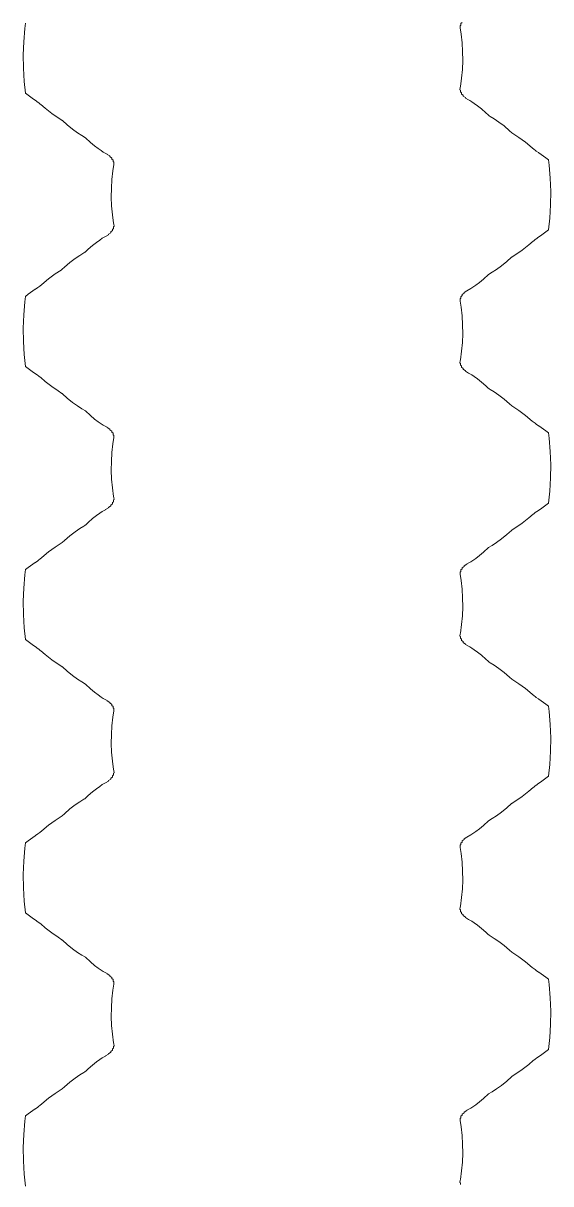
# Model space of a CAD drawing. Header units: millimetres. Extents: x -1 to 1, y -50 to 52.
# Drawn here: x -0.965 to 0.965, y 12.88 to 17.128 of the extents above; entities that cross this region are included whole.
import ezdxf

# ---------------------------------------------------------------- set-up
doc = ezdxf.new("R2010")
doc.units = ezdxf.units.MM
doc.layers.add('rack1', color=7, linetype='CONTINUOUS', lineweight=0)
doc.layers.add('rack2', color=7, linetype='CONTINUOUS', lineweight=0)

msp = doc.modelspace()

# ---------------------------------------------------------------- linework, layer by layer
at = {"layer": 'rack1'}
for p, q in [((-0.959, 17.1088), (-0.9563, 17.1282)), ((-0.9633, 17.0606), (-0.959, 17.1088)), ((-0.9651, 17.012), (-0.9633, 17.0606)), ((-0.9645, 16.9634), (-0.9651, 17.012)), ((-0.9614, 16.9149), (-0.9645, 16.9634)), ((-0.9565, 16.8716), (-0.9614, 16.9149)), ((-0.9321, 16.8533), (-0.9565, 16.8716)), ((-0.9161, 16.8425), (-0.9321, 16.8533)), ((-0.9142, 16.8405), (-0.9161, 16.8425)), ((-0.9075, 16.8365), (-0.9142, 16.8405)), ((-0.9028, 16.832), (-0.9075, 16.8365)), ((-0.9007, 16.8308), (-0.9028, 16.832)), ((-0.8846, 16.817), (-0.9007, 16.8308)), ((-0.8601, 16.7979), (-0.8846, 16.817)), ((-0.8372, 16.782), (-0.8601, 16.7979)), ((-0.8233, 16.7732), (-0.8372, 16.782)), ((-0.8222, 16.7721), (-0.8233, 16.7732)), ((-0.8214, 16.7717), (-0.8222, 16.7721)), ((-0.804, 16.756), (-0.8214, 16.7717)), ((-0.7843, 16.7401), (-0.804, 16.756)), ((-0.7664, 16.727), (-0.7843, 16.7401)), ((-0.7507, 16.7167), (-0.7664, 16.727)), ((-0.7373, 16.7088), (-0.7507, 16.7167)), ((-0.7192, 16.6918), (-0.7373, 16.7088)), ((-0.7042, 16.6792), (-0.7192, 16.6918)), ((-0.6912, 16.6692), (-0.7042, 16.6792)), ((-0.6803, 16.6617), (-0.6912, 16.6692)), ((-0.672, 16.6566), (-0.6803, 16.6617)), ((-0.6584, 16.6491), (-0.672, 16.6566)), ((-0.6583, 16.6481), (-0.6584, 16.6491)), ((-0.6485, 16.6421), (-0.6583, 16.6481)), ((-0.6485, 16.6398), (-0.6485, 16.6421)), ((-0.6411, 16.6347), (-0.6485, 16.6398)), ((-0.6411, 16.6309), (-0.6411, 16.6347)), ((-0.636, 16.627), (-0.6411, 16.6309)), ((-0.6363, 16.6216), (-0.636, 16.627)), ((-0.6333, 16.6191), (-0.6363, 16.6216)), ((-0.6341, 16.6121), (-0.6333, 16.6191)), ((-0.6331, 16.6111), (-0.6341, 16.6121)), ((-0.6404, 16.5565), (-0.6368, 16.5883)), ((-0.6368, 16.5883), (-0.6331, 16.6111)), ((-0.6425, 16.5242), (-0.6404, 16.5565)), ((-0.6429, 16.4917), (-0.6425, 16.5242)), ((-0.6416, 16.4593), (-0.6429, 16.4917)), ((-0.6388, 16.4273), (-0.6416, 16.4593)), ((-0.6344, 16.3959), (-0.6388, 16.4273)), ((-0.6531, 16.3557), (-0.6445, 16.3613)), ((-0.6445, 16.3643), (-0.6382, 16.3688)), ((-0.6445, 16.3613), (-0.6445, 16.3643)), ((-0.6384, 16.3734), (-0.6344, 16.3767)), ((-0.6382, 16.3688), (-0.6384, 16.3734)), ((-0.6349, 16.3829), (-0.6329, 16.3847)), ((-0.6344, 16.3767), (-0.6349, 16.3829)), ((-0.6338, 16.3926), (-0.6344, 16.3959)), ((-0.634, 16.3925), (-0.6338, 16.3926)), ((-0.6329, 16.3847), (-0.634, 16.3925)), ((-0.7272, 16.3006), (-0.7115, 16.3146)), ((-0.7115, 16.3146), (-0.6975, 16.3259)), ((-0.6975, 16.3259), (-0.6854, 16.3346)), ((-0.6854, 16.3346), (-0.6758, 16.3409)), ((-0.6758, 16.3409), (-0.6688, 16.3449)), ((-0.6688, 16.3449), (-0.6642, 16.3473)), ((-0.6642, 16.3473), (-0.6641, 16.3477)), ((-0.6641, 16.3477), (-0.6532, 16.354)), ((-0.6532, 16.354), (-0.6531, 16.3557)), ((-0.7751, 16.2665), (-0.7583, 16.2782)), ((-0.7583, 16.2782), (-0.7437, 16.2873)), ((-0.7437, 16.2873), (-0.7396, 16.2895)), ((-0.7396, 16.2895), (-0.7386, 16.2905)), ((-0.7386, 16.2905), (-0.7356, 16.2923)), ((-0.7356, 16.2923), (-0.7272, 16.3006)), ((-0.8221, 16.2273), (-0.8144, 16.2346)), ((-0.8144, 16.2346), (-0.794, 16.252)), ((-0.794, 16.252), (-0.7751, 16.2665)), ((-0.8974, 16.172), (-0.8721, 16.1927)), ((-0.8721, 16.1927), (-0.8484, 16.2102)), ((-0.8484, 16.2102), (-0.8266, 16.2247)), ((-0.8266, 16.2247), (-0.8221, 16.2273)), ((-0.9466, 16.1358), (-0.921, 16.1541)), ((-0.921, 16.1541), (-0.9205, 16.1546)), ((-0.9205, 16.1546), (-0.9116, 16.1603)), ((-0.9116, 16.1603), (-0.9083, 16.1636)), ((-0.9083, 16.1636), (-0.9039, 16.1661)), ((-0.9039, 16.1661), (-0.8974, 16.172)), ((-0.9633, 16.0606), (-0.959, 16.1088)), ((-0.959, 16.1088), (-0.9563, 16.1282)), ((-0.9563, 16.1282), (-0.9466, 16.1358)), ((-0.9651, 16.012), (-0.9633, 16.0606)), ((-0.9645, 15.9634), (-0.9651, 16.012)), ((-0.9614, 15.9149), (-0.9645, 15.9634)), ((-0.9565, 15.8716), (-0.9614, 15.9149)), ((-0.9321, 15.8533), (-0.9565, 15.8716)), ((-0.9161, 15.8425), (-0.9321, 15.8533)), ((-0.9142, 15.8405), (-0.9161, 15.8425)), ((-0.9075, 15.8365), (-0.9142, 15.8405)), ((-0.9028, 15.832), (-0.9075, 15.8365)), ((-0.9007, 15.8308), (-0.9028, 15.832)), ((-0.8846, 15.817), (-0.9007, 15.8308)), ((-0.8601, 15.7979), (-0.8846, 15.817)), ((-0.8372, 15.782), (-0.8601, 15.7979)), ((-0.8233, 15.7732), (-0.8372, 15.782)), ((-0.8222, 15.7721), (-0.8233, 15.7732)), ((-0.8214, 15.7717), (-0.8222, 15.7721)), ((-0.804, 15.756), (-0.8214, 15.7717)), ((-0.7843, 15.7401), (-0.804, 15.756)), ((-0.7664, 15.727), (-0.7843, 15.7401)), ((-0.7507, 15.7167), (-0.7664, 15.727)), ((-0.7373, 15.7088), (-0.7507, 15.7167)), ((-0.7192, 15.6918), (-0.7373, 15.7088)), ((-0.7042, 15.6792), (-0.7192, 15.6918)), ((-0.6912, 15.6692), (-0.7042, 15.6792)), ((-0.6803, 15.6617), (-0.6912, 15.6692)), ((-0.672, 15.6566), (-0.6803, 15.6617)), ((-0.6584, 15.6491), (-0.672, 15.6566)), ((-0.6583, 15.6481), (-0.6584, 15.6491)), ((-0.6485, 15.6421), (-0.6583, 15.6481)), ((-0.6485, 15.6398), (-0.6485, 15.6421)), ((-0.6411, 15.6347), (-0.6485, 15.6398)), ((-0.6411, 15.6309), (-0.6411, 15.6347)), ((-0.636, 15.627), (-0.6411, 15.6309)), ((-0.6368, 15.5883), (-0.6331, 15.6111)), ((-0.6363, 15.6216), (-0.636, 15.627)), ((-0.6333, 15.6191), (-0.6363, 15.6216)), ((-0.6341, 15.6121), (-0.6333, 15.6191)), ((-0.6331, 15.6111), (-0.6341, 15.6121)), ((-0.6425, 15.5242), (-0.6404, 15.5565)), ((-0.6404, 15.5565), (-0.6368, 15.5883)), ((-0.6429, 15.4917), (-0.6425, 15.5242)), ((-0.6416, 15.4593), (-0.6429, 15.4917)), ((-0.6388, 15.4273), (-0.6416, 15.4593)), ((-0.6344, 15.3959), (-0.6388, 15.4273)), ((-0.6349, 15.3829), (-0.6329, 15.3847)), ((-0.6344, 15.3767), (-0.6349, 15.3829)), ((-0.6338, 15.3926), (-0.6344, 15.3959)), ((-0.634, 15.3925), (-0.6338, 15.3926)), ((-0.6329, 15.3847), (-0.634, 15.3925)), ((-0.6854, 15.3346), (-0.6758, 15.3409)), ((-0.6758, 15.3409), (-0.6688, 15.3449)), ((-0.6688, 15.3449), (-0.6642, 15.3473)), ((-0.6642, 15.3473), (-0.6641, 15.3477)), ((-0.6641, 15.3477), (-0.6532, 15.354)), ((-0.6532, 15.354), (-0.6531, 15.3557)), ((-0.6531, 15.3557), (-0.6445, 15.3613)), ((-0.6445, 15.3643), (-0.6382, 15.3688)), ((-0.6445, 15.3613), (-0.6445, 15.3643)), ((-0.6384, 15.3734), (-0.6344, 15.3767)), ((-0.6382, 15.3688), (-0.6384, 15.3734)), ((-0.7356, 15.2923), (-0.7272, 15.3006)), ((-0.7272, 15.3006), (-0.7115, 15.3146)), ((-0.7115, 15.3146), (-0.6975, 15.3259)), ((-0.6975, 15.3259), (-0.6854, 15.3346)), ((-0.8144, 15.2346), (-0.794, 15.252)), ((-0.794, 15.252), (-0.7751, 15.2665)), ((-0.7751, 15.2665), (-0.7583, 15.2782)), ((-0.7583, 15.2782), (-0.7437, 15.2873)), ((-0.7437, 15.2873), (-0.7396, 15.2895)), ((-0.7396, 15.2895), (-0.7386, 15.2905)), ((-0.7386, 15.2905), (-0.7356, 15.2923)), ((-0.8721, 15.1927), (-0.8484, 15.2102)), ((-0.8484, 15.2102), (-0.8266, 15.2247)), ((-0.8266, 15.2247), (-0.8221, 15.2273)), ((-0.8221, 15.2273), (-0.8144, 15.2346)), ((-0.9039, 15.1661), (-0.8974, 15.172)), ((-0.8974, 15.172), (-0.8721, 15.1927)), ((-0.959, 15.1088), (-0.9563, 15.1282)), ((-0.9563, 15.1282), (-0.9466, 15.1358)), ((-0.9466, 15.1358), (-0.921, 15.1541)), ((-0.921, 15.1541), (-0.9205, 15.1546)), ((-0.9205, 15.1546), (-0.9116, 15.1603)), ((-0.9116, 15.1603), (-0.9083, 15.1636)), ((-0.9083, 15.1636), (-0.9039, 15.1661)), ((-0.9633, 15.0606), (-0.959, 15.1088)), ((-0.9651, 15.012), (-0.9633, 15.0606)), ((-0.9645, 14.9634), (-0.9651, 15.012)), ((-0.9614, 14.9149), (-0.9645, 14.9634)), ((-0.9565, 14.8716), (-0.9614, 14.9149)), ((-0.9321, 14.8533), (-0.9565, 14.8716)), ((-0.9161, 14.8425), (-0.9321, 14.8533)), ((-0.9142, 14.8405), (-0.9161, 14.8425)), ((-0.9075, 14.8365), (-0.9142, 14.8405)), ((-0.9028, 14.832), (-0.9075, 14.8365)), ((-0.9007, 14.8308), (-0.9028, 14.832)), ((-0.8846, 14.817), (-0.9007, 14.8308)), ((-0.8601, 14.7979), (-0.8846, 14.817)), ((-0.8372, 14.782), (-0.8601, 14.7979)), ((-0.8233, 14.7732), (-0.8372, 14.782)), ((-0.8222, 14.7721), (-0.8233, 14.7732)), ((-0.8214, 14.7717), (-0.8222, 14.7721)), ((-0.804, 14.756), (-0.8214, 14.7717)), ((-0.7843, 14.7401), (-0.804, 14.756)), ((-0.7664, 14.727), (-0.7843, 14.7401)), ((-0.7507, 14.7167), (-0.7664, 14.727)), ((-0.7373, 14.7088), (-0.7507, 14.7167)), ((-0.7192, 14.6918), (-0.7373, 14.7088)), ((-0.7042, 14.6792), (-0.7192, 14.6918)), ((-0.6912, 14.6692), (-0.7042, 14.6792)), ((-0.6803, 14.6617), (-0.6912, 14.6692)), ((-0.672, 14.6566), (-0.6803, 14.6617)), ((-0.6584, 14.6491), (-0.672, 14.6566)), ((-0.6583, 14.6481), (-0.6584, 14.6491)), ((-0.6485, 14.6421), (-0.6583, 14.6481)), ((-0.6485, 14.6398), (-0.6485, 14.6421)), ((-0.6411, 14.6347), (-0.6485, 14.6398)), ((-0.6411, 14.6309), (-0.6411, 14.6347)), ((-0.636, 14.627), (-0.6411, 14.6309)), ((-0.6363, 14.6216), (-0.636, 14.627)), ((-0.6333, 14.6191), (-0.6363, 14.6216)), ((-0.6341, 14.6121), (-0.6333, 14.6191)), ((-0.6404, 14.5565), (-0.6368, 14.5883)), ((-0.6368, 14.5883), (-0.6331, 14.6111)), ((-0.6331, 14.6111), (-0.6341, 14.6121)), ((-0.6425, 14.5242), (-0.6404, 14.5565)), ((-0.6429, 14.4917), (-0.6425, 14.5242)), ((-0.6416, 14.4593), (-0.6429, 14.4917)), ((-0.6388, 14.4273), (-0.6416, 14.4593)), ((-0.6344, 14.3959), (-0.6388, 14.4273)), ((-0.6531, 14.3557), (-0.6445, 14.3613)), ((-0.6445, 14.3643), (-0.6382, 14.3688)), ((-0.6445, 14.3613), (-0.6445, 14.3643)), ((-0.6384, 14.3734), (-0.6344, 14.3767)), ((-0.6382, 14.3688), (-0.6384, 14.3734)), ((-0.6349, 14.3829), (-0.6329, 14.3847)), ((-0.6344, 14.3767), (-0.6349, 14.3829)), ((-0.6338, 14.3926), (-0.6344, 14.3959)), ((-0.634, 14.3925), (-0.6338, 14.3926)), ((-0.6329, 14.3847), (-0.634, 14.3925)), ((-0.7115, 14.3146), (-0.6975, 14.3259)), ((-0.6975, 14.3259), (-0.6854, 14.3346)), ((-0.6854, 14.3346), (-0.6758, 14.3409)), ((-0.6758, 14.3409), (-0.6688, 14.3449)), ((-0.6688, 14.3449), (-0.6642, 14.3473)), ((-0.6642, 14.3473), (-0.6641, 14.3477)), ((-0.6641, 14.3477), (-0.6532, 14.354)), ((-0.6532, 14.354), (-0.6531, 14.3557)), ((-0.7751, 14.2665), (-0.7583, 14.2782)), ((-0.7583, 14.2782), (-0.7437, 14.2873)), ((-0.7437, 14.2873), (-0.7396, 14.2895)), ((-0.7396, 14.2895), (-0.7386, 14.2905)), ((-0.7386, 14.2905), (-0.7356, 14.2923)), ((-0.7356, 14.2923), (-0.7272, 14.3006)), ((-0.7272, 14.3006), (-0.7115, 14.3146)), ((-0.8221, 14.2273), (-0.8144, 14.2346)), ((-0.8144, 14.2346), (-0.794, 14.252)), ((-0.794, 14.252), (-0.7751, 14.2665)), ((-0.8974, 14.172), (-0.8721, 14.1927)), ((-0.8721, 14.1927), (-0.8484, 14.2102)), ((-0.8484, 14.2102), (-0.8266, 14.2247)), ((-0.8266, 14.2247), (-0.8221, 14.2273)), ((-0.9466, 14.1358), (-0.921, 14.1541)), ((-0.921, 14.1541), (-0.9205, 14.1546)), ((-0.9205, 14.1546), (-0.9116, 14.1603)), ((-0.9116, 14.1603), (-0.9083, 14.1636)), ((-0.9083, 14.1636), (-0.9039, 14.1661)), ((-0.9039, 14.1661), (-0.8974, 14.172)), ((-0.9633, 14.0606), (-0.959, 14.1088)), ((-0.959, 14.1088), (-0.9563, 14.1282)), ((-0.9563, 14.1282), (-0.9466, 14.1358)), ((-0.9651, 14.012), (-0.9633, 14.0606)), ((-0.9645, 13.9634), (-0.9651, 14.012)), ((-0.9614, 13.9149), (-0.9645, 13.9634)), ((-0.9565, 13.8716), (-0.9614, 13.9149)), ((-0.9321, 13.8533), (-0.9565, 13.8716)), ((-0.9161, 13.8425), (-0.9321, 13.8533)), ((-0.9142, 13.8405), (-0.9161, 13.8425)), ((-0.9075, 13.8365), (-0.9142, 13.8405)), ((-0.9028, 13.832), (-0.9075, 13.8365)), ((-0.9007, 13.8308), (-0.9028, 13.832)), ((-0.8846, 13.817), (-0.9007, 13.8308)), ((-0.8601, 13.7979), (-0.8846, 13.817)), ((-0.8372, 13.782), (-0.8601, 13.7979)), ((-0.8233, 13.7732), (-0.8372, 13.782)), ((-0.8222, 13.7721), (-0.8233, 13.7732)), ((-0.8214, 13.7717), (-0.8222, 13.7721)), ((-0.804, 13.756), (-0.8214, 13.7717)), ((-0.7843, 13.7401), (-0.804, 13.756)), ((-0.7664, 13.727), (-0.7843, 13.7401)), ((-0.7507, 13.7167), (-0.7664, 13.727)), ((-0.7373, 13.7088), (-0.7507, 13.7167)), ((-0.7192, 13.6918), (-0.7373, 13.7088)), ((-0.7042, 13.6792), (-0.7192, 13.6918)), ((-0.6912, 13.6692), (-0.7042, 13.6792)), ((-0.6803, 13.6617), (-0.6912, 13.6692)), ((-0.672, 13.6566), (-0.6803, 13.6617)), ((-0.6584, 13.6491), (-0.672, 13.6566)), ((-0.6583, 13.6481), (-0.6584, 13.6491)), ((-0.6485, 13.6421), (-0.6583, 13.6481)), ((-0.6485, 13.6398), (-0.6485, 13.6421)), ((-0.6411, 13.6347), (-0.6485, 13.6398)), ((-0.6411, 13.6309), (-0.6411, 13.6347)), ((-0.636, 13.627), (-0.6411, 13.6309)), ((-0.6368, 13.5883), (-0.6331, 13.6111)), ((-0.6363, 13.6216), (-0.636, 13.627)), ((-0.6333, 13.6191), (-0.6363, 13.6216)), ((-0.6341, 13.6121), (-0.6333, 13.6191)), ((-0.6331, 13.6111), (-0.6341, 13.6121)), ((-0.6425, 13.5242), (-0.6404, 13.5565)), ((-0.6404, 13.5565), (-0.6368, 13.5883)), ((-0.6429, 13.4917), (-0.6425, 13.5242)), ((-0.6416, 13.4593), (-0.6429, 13.4917)), ((-0.6388, 13.4273), (-0.6416, 13.4593)), ((-0.6344, 13.3959), (-0.6388, 13.4273)), ((-0.6349, 13.3829), (-0.6329, 13.3847)), ((-0.6344, 13.3767), (-0.6349, 13.3829)), ((-0.6338, 13.3926), (-0.6344, 13.3959)), ((-0.634, 13.3925), (-0.6338, 13.3926)), ((-0.6329, 13.3847), (-0.634, 13.3925)), ((-0.6854, 13.3346), (-0.6758, 13.3409)), ((-0.6758, 13.3409), (-0.6688, 13.3449)), ((-0.6688, 13.3449), (-0.6642, 13.3473)), ((-0.6642, 13.3473), (-0.6641, 13.3477)), ((-0.6641, 13.3477), (-0.6532, 13.354)), ((-0.6532, 13.354), (-0.6531, 13.3557)), ((-0.6531, 13.3557), (-0.6445, 13.3613)), ((-0.6445, 13.3643), (-0.6382, 13.3688)), ((-0.6445, 13.3613), (-0.6445, 13.3643)), ((-0.6384, 13.3734), (-0.6344, 13.3767)), ((-0.6382, 13.3688), (-0.6384, 13.3734)), ((-0.7356, 13.2923), (-0.7272, 13.3006)), ((-0.7272, 13.3006), (-0.7115, 13.3146)), ((-0.7115, 13.3146), (-0.6975, 13.3259)), ((-0.6975, 13.3259), (-0.6854, 13.3346)), ((-0.794, 13.252), (-0.7751, 13.2665)), ((-0.7751, 13.2665), (-0.7583, 13.2782)), ((-0.7583, 13.2782), (-0.7437, 13.2873)), ((-0.7437, 13.2873), (-0.7396, 13.2895)), ((-0.7396, 13.2895), (-0.7386, 13.2905)), ((-0.7386, 13.2905), (-0.7356, 13.2923)), ((-0.8484, 13.2102), (-0.8266, 13.2247)), ((-0.8266, 13.2247), (-0.8221, 13.2273)), ((-0.8221, 13.2273), (-0.8144, 13.2346)), ((-0.8144, 13.2346), (-0.794, 13.252)), ((-0.9039, 13.1661), (-0.8974, 13.172)), ((-0.8974, 13.172), (-0.8721, 13.1927)), ((-0.8721, 13.1927), (-0.8484, 13.2102)), ((-0.959, 13.1088), (-0.9563, 13.1282)), ((-0.9563, 13.1282), (-0.9466, 13.1358)), ((-0.9466, 13.1358), (-0.921, 13.1541)), ((-0.921, 13.1541), (-0.9205, 13.1546)), ((-0.9205, 13.1546), (-0.9116, 13.1603)), ((-0.9116, 13.1603), (-0.9083, 13.1636)), ((-0.9083, 13.1636), (-0.9039, 13.1661)), ((-0.9633, 13.0606), (-0.959, 13.1088)), ((-0.9651, 13.012), (-0.9633, 13.0606)), ((-0.9645, 12.9634), (-0.9651, 13.012)), ((-0.9614, 12.9149), (-0.9645, 12.9634)), ((-0.9565, 12.8716), (-0.9614, 12.9149))]:
    msp.add_line(p, q, dxfattribs=at)
at = {"layer": 'rack2'}
for p, q in [((0.6333, 17.1191), (0.6363, 17.1216)), ((0.636, 17.127), (0.6411, 17.1309)), ((0.6363, 17.1216), (0.636, 17.127)), ((0.6331, 17.1111), (0.6341, 17.1121)), ((0.6368, 17.0883), (0.6331, 17.1111)), ((0.6341, 17.1121), (0.6333, 17.1191)), ((0.6404, 17.0565), (0.6368, 17.0883)), ((0.6425, 17.0242), (0.6404, 17.0565)), ((0.6429, 16.9917), (0.6425, 17.0242)), ((0.6388, 16.9273), (0.6416, 16.9593)), ((0.6416, 16.9593), (0.6429, 16.9917)), ((0.6344, 16.8959), (0.6388, 16.9273)), ((0.6329, 16.8847), (0.634, 16.8925)), ((0.6349, 16.8829), (0.6329, 16.8847)), ((0.6338, 16.8926), (0.6344, 16.8959)), ((0.634, 16.8925), (0.6338, 16.8926)), ((0.6344, 16.8767), (0.6349, 16.8829)), ((0.6384, 16.8734), (0.6344, 16.8767)), ((0.6382, 16.8688), (0.6384, 16.8734)), ((0.6445, 16.8643), (0.6382, 16.8688)), ((0.6445, 16.8613), (0.6445, 16.8643)), ((0.6531, 16.8557), (0.6445, 16.8613)), ((0.6532, 16.854), (0.6531, 16.8557)), ((0.6641, 16.8477), (0.6532, 16.854)), ((0.6642, 16.8473), (0.6641, 16.8477)), ((0.6688, 16.8449), (0.6642, 16.8473)), ((0.6758, 16.8409), (0.6688, 16.8449)), ((0.6854, 16.8346), (0.6758, 16.8409)), ((0.6975, 16.8259), (0.6854, 16.8346)), ((0.7115, 16.8146), (0.6975, 16.8259)), ((0.7272, 16.8006), (0.7115, 16.8146)), ((0.7356, 16.7923), (0.7272, 16.8006)), ((0.7386, 16.7905), (0.7356, 16.7923)), ((0.7396, 16.7895), (0.7386, 16.7905)), ((0.7437, 16.7873), (0.7396, 16.7895)), ((0.7583, 16.7782), (0.7437, 16.7873)), ((0.7751, 16.7665), (0.7583, 16.7782)), ((0.794, 16.752), (0.7751, 16.7665)), ((0.8144, 16.7346), (0.794, 16.752)), ((0.8221, 16.7273), (0.8144, 16.7346)), ((0.8266, 16.7247), (0.8221, 16.7273)), ((0.8484, 16.7102), (0.8266, 16.7247)), ((0.8721, 16.6927), (0.8484, 16.7102)), ((0.8974, 16.672), (0.8721, 16.6927)), ((0.9039, 16.6661), (0.8974, 16.672)), ((0.9083, 16.6636), (0.9039, 16.6661)), ((0.9116, 16.6603), (0.9083, 16.6636)), ((0.9205, 16.6546), (0.9116, 16.6603)), ((0.921, 16.6541), (0.9205, 16.6546)), ((0.9466, 16.6358), (0.921, 16.6541)), ((0.9563, 16.6282), (0.9466, 16.6358)), ((0.959, 16.6088), (0.9563, 16.6282)), ((0.9633, 16.5606), (0.959, 16.6088)), ((0.9651, 16.512), (0.9633, 16.5606)), ((0.9645, 16.4634), (0.9651, 16.512)), ((0.9614, 16.4149), (0.9645, 16.4634)), ((0.9565, 16.3716), (0.9614, 16.4149)), ((0.9321, 16.3533), (0.9565, 16.3716)), ((0.8601, 16.2979), (0.8846, 16.317)), ((0.8846, 16.317), (0.9007, 16.3308)), ((0.9007, 16.3308), (0.9028, 16.332)), ((0.9028, 16.332), (0.9075, 16.3365)), ((0.9075, 16.3365), (0.9142, 16.3405)), ((0.9142, 16.3405), (0.9161, 16.3425)), ((0.9161, 16.3425), (0.9321, 16.3533)), ((0.804, 16.256), (0.8214, 16.2717)), ((0.8214, 16.2717), (0.8222, 16.2721)), ((0.8222, 16.2721), (0.8233, 16.2732)), ((0.8233, 16.2732), (0.8372, 16.282)), ((0.8372, 16.282), (0.8601, 16.2979)), ((0.7664, 16.227), (0.7843, 16.2401)), ((0.7843, 16.2401), (0.804, 16.256)), ((0.7042, 16.1792), (0.7192, 16.1918)), ((0.7192, 16.1918), (0.7373, 16.2088)), ((0.7373, 16.2088), (0.7507, 16.2167)), ((0.7507, 16.2167), (0.7664, 16.227)), ((0.6485, 16.1421), (0.6583, 16.1481)), ((0.6583, 16.1481), (0.6584, 16.1491)), ((0.6584, 16.1491), (0.672, 16.1566)), ((0.672, 16.1566), (0.6803, 16.1617)), ((0.6803, 16.1617), (0.6912, 16.1692)), ((0.6912, 16.1692), (0.7042, 16.1792)), ((0.6331, 16.1111), (0.6341, 16.1121)), ((0.6368, 16.0883), (0.6331, 16.1111)), ((0.6333, 16.1191), (0.6363, 16.1216)), ((0.6341, 16.1121), (0.6333, 16.1191)), ((0.636, 16.127), (0.6411, 16.1309)), ((0.6363, 16.1216), (0.636, 16.127)), ((0.6411, 16.1347), (0.6485, 16.1398)), ((0.6411, 16.1309), (0.6411, 16.1347)), ((0.6485, 16.1398), (0.6485, 16.1421)), ((0.6404, 16.0565), (0.6368, 16.0883)), ((0.6425, 16.0242), (0.6404, 16.0565)), ((0.6429, 15.9917), (0.6425, 16.0242)), ((0.6416, 15.9593), (0.6429, 15.9917)), ((0.6388, 15.9273), (0.6416, 15.9593)), ((0.6329, 15.8847), (0.634, 15.8925)), ((0.6338, 15.8926), (0.6344, 15.8959)), ((0.634, 15.8925), (0.6338, 15.8926)), ((0.6344, 15.8959), (0.6388, 15.9273)), ((0.6349, 15.8829), (0.6329, 15.8847)), ((0.6344, 15.8767), (0.6349, 15.8829)), ((0.6384, 15.8734), (0.6344, 15.8767)), ((0.6382, 15.8688), (0.6384, 15.8734)), ((0.6445, 15.8643), (0.6382, 15.8688)), ((0.6445, 15.8613), (0.6445, 15.8643)), ((0.6531, 15.8557), (0.6445, 15.8613)), ((0.6532, 15.854), (0.6531, 15.8557)), ((0.6641, 15.8477), (0.6532, 15.854)), ((0.6642, 15.8473), (0.6641, 15.8477)), ((0.6688, 15.8449), (0.6642, 15.8473)), ((0.6758, 15.8409), (0.6688, 15.8449)), ((0.6854, 15.8346), (0.6758, 15.8409)), ((0.6975, 15.8259), (0.6854, 15.8346)), ((0.7115, 15.8146), (0.6975, 15.8259)), ((0.7272, 15.8006), (0.7115, 15.8146)), ((0.7356, 15.7923), (0.7272, 15.8006)), ((0.7386, 15.7905), (0.7356, 15.7923)), ((0.7396, 15.7895), (0.7386, 15.7905)), ((0.7437, 15.7873), (0.7396, 15.7895)), ((0.7583, 15.7782), (0.7437, 15.7873)), ((0.7751, 15.7665), (0.7583, 15.7782)), ((0.794, 15.752), (0.7751, 15.7665)), ((0.8144, 15.7346), (0.794, 15.752)), ((0.8221, 15.7273), (0.8144, 15.7346)), ((0.8266, 15.7247), (0.8221, 15.7273)), ((0.8484, 15.7102), (0.8266, 15.7247)), ((0.8721, 15.6927), (0.8484, 15.7102)), ((0.8974, 15.672), (0.8721, 15.6927)), ((0.9039, 15.6661), (0.8974, 15.672)), ((0.9083, 15.6636), (0.9039, 15.6661)), ((0.9116, 15.6603), (0.9083, 15.6636)), ((0.9205, 15.6546), (0.9116, 15.6603)), ((0.921, 15.6541), (0.9205, 15.6546)), ((0.9466, 15.6358), (0.921, 15.6541)), ((0.9563, 15.6282), (0.9466, 15.6358)), ((0.959, 15.6088), (0.9563, 15.6282)), ((0.9633, 15.5606), (0.959, 15.6088)), ((0.9651, 15.512), (0.9633, 15.5606)), ((0.9645, 15.4634), (0.9651, 15.512)), ((0.9614, 15.4149), (0.9645, 15.4634)), ((0.9565, 15.3716), (0.9614, 15.4149)), ((0.9075, 15.3365), (0.9142, 15.3405)), ((0.9142, 15.3405), (0.9161, 15.3425)), ((0.9161, 15.3425), (0.9321, 15.3533)), ((0.9321, 15.3533), (0.9565, 15.3716)), ((0.8372, 15.282), (0.8601, 15.2979)), ((0.8601, 15.2979), (0.8846, 15.317)), ((0.8846, 15.317), (0.9007, 15.3308)), ((0.9007, 15.3308), (0.9028, 15.332)), ((0.9028, 15.332), (0.9075, 15.3365)), ((0.7843, 15.2401), (0.804, 15.256)), ((0.804, 15.256), (0.8214, 15.2717)), ((0.8214, 15.2717), (0.8222, 15.2721)), ((0.8222, 15.2721), (0.8233, 15.2732)), ((0.8233, 15.2732), (0.8372, 15.282)), ((0.7373, 15.2088), (0.7507, 15.2167)), ((0.7507, 15.2167), (0.7664, 15.227)), ((0.7664, 15.227), (0.7843, 15.2401)), ((0.6803, 15.1617), (0.6912, 15.1692)), ((0.6912, 15.1692), (0.7042, 15.1792)), ((0.7042, 15.1792), (0.7192, 15.1918)), ((0.7192, 15.1918), (0.7373, 15.2088)), ((0.636, 15.127), (0.6411, 15.1309)), ((0.6363, 15.1216), (0.636, 15.127)), ((0.6411, 15.1347), (0.6485, 15.1398)), ((0.6411, 15.1309), (0.6411, 15.1347)), ((0.6485, 15.1421), (0.6583, 15.1481)), ((0.6485, 15.1398), (0.6485, 15.1421)), ((0.6583, 15.1481), (0.6584, 15.1491)), ((0.6584, 15.1491), (0.672, 15.1566)), ((0.672, 15.1566), (0.6803, 15.1617)), ((0.6331, 15.1111), (0.6341, 15.1121)), ((0.6368, 15.0883), (0.6331, 15.1111)), ((0.6333, 15.1191), (0.6363, 15.1216)), ((0.6341, 15.1121), (0.6333, 15.1191)), ((0.6404, 15.0565), (0.6368, 15.0883)), ((0.6425, 15.0242), (0.6404, 15.0565)), ((0.6429, 14.9917), (0.6425, 15.0242)), ((0.6388, 14.9273), (0.6416, 14.9593)), ((0.6416, 14.9593), (0.6429, 14.9917)), ((0.6344, 14.8959), (0.6388, 14.9273)), ((0.6329, 14.8847), (0.634, 14.8925)), ((0.6349, 14.8829), (0.6329, 14.8847)), ((0.6338, 14.8926), (0.6344, 14.8959)), ((0.634, 14.8925), (0.6338, 14.8926)), ((0.6344, 14.8767), (0.6349, 14.8829)), ((0.6384, 14.8734), (0.6344, 14.8767)), ((0.6382, 14.8688), (0.6384, 14.8734)), ((0.6445, 14.8643), (0.6382, 14.8688)), ((0.6445, 14.8613), (0.6445, 14.8643)), ((0.6531, 14.8557), (0.6445, 14.8613)), ((0.6532, 14.854), (0.6531, 14.8557)), ((0.6641, 14.8477), (0.6532, 14.854)), ((0.6642, 14.8473), (0.6641, 14.8477)), ((0.6688, 14.8449), (0.6642, 14.8473)), ((0.6758, 14.8409), (0.6688, 14.8449)), ((0.6854, 14.8346), (0.6758, 14.8409)), ((0.6975, 14.8259), (0.6854, 14.8346)), ((0.7115, 14.8146), (0.6975, 14.8259)), ((0.7272, 14.8006), (0.7115, 14.8146)), ((0.7356, 14.7923), (0.7272, 14.8006)), ((0.7386, 14.7905), (0.7356, 14.7923)), ((0.7396, 14.7895), (0.7386, 14.7905)), ((0.7437, 14.7873), (0.7396, 14.7895)), ((0.7583, 14.7782), (0.7437, 14.7873)), ((0.7751, 14.7665), (0.7583, 14.7782)), ((0.794, 14.752), (0.7751, 14.7665)), ((0.8144, 14.7346), (0.794, 14.752)), ((0.8221, 14.7273), (0.8144, 14.7346)), ((0.8266, 14.7247), (0.8221, 14.7273)), ((0.8484, 14.7102), (0.8266, 14.7247)), ((0.8721, 14.6927), (0.8484, 14.7102)), ((0.8974, 14.672), (0.8721, 14.6927)), ((0.9039, 14.6661), (0.8974, 14.672)), ((0.9083, 14.6636), (0.9039, 14.6661)), ((0.9116, 14.6603), (0.9083, 14.6636)), ((0.9205, 14.6546), (0.9116, 14.6603)), ((0.921, 14.6541), (0.9205, 14.6546)), ((0.9466, 14.6358), (0.921, 14.6541)), ((0.9563, 14.6282), (0.9466, 14.6358)), ((0.959, 14.6088), (0.9563, 14.6282)), ((0.9633, 14.5606), (0.959, 14.6088)), ((0.9651, 14.512), (0.9633, 14.5606)), ((0.9645, 14.4634), (0.9651, 14.512)), ((0.9614, 14.4149), (0.9645, 14.4634)), ((0.9565, 14.3716), (0.9614, 14.4149)), ((0.9321, 14.3533), (0.9565, 14.3716)), ((0.8846, 14.317), (0.9007, 14.3308)), ((0.9007, 14.3308), (0.9028, 14.332)), ((0.9028, 14.332), (0.9075, 14.3365)), ((0.9075, 14.3365), (0.9142, 14.3405)), ((0.9142, 14.3405), (0.9161, 14.3425)), ((0.9161, 14.3425), (0.9321, 14.3533)), ((0.8233, 14.2732), (0.8372, 14.282)), ((0.8372, 14.282), (0.8601, 14.2979)), ((0.8601, 14.2979), (0.8846, 14.317)), ((0.7664, 14.227), (0.7843, 14.2401)), ((0.7843, 14.2401), (0.804, 14.256)), ((0.804, 14.256), (0.8214, 14.2717)), ((0.8214, 14.2717), (0.8222, 14.2721)), ((0.8222, 14.2721), (0.8233, 14.2732)), ((0.7042, 14.1792), (0.7192, 14.1918)), ((0.7192, 14.1918), (0.7373, 14.2088)), ((0.7373, 14.2088), (0.7507, 14.2167)), ((0.7507, 14.2167), (0.7664, 14.227)), ((0.6485, 14.1421), (0.6583, 14.1481)), ((0.6583, 14.1481), (0.6584, 14.1491)), ((0.6584, 14.1491), (0.672, 14.1566)), ((0.672, 14.1566), (0.6803, 14.1617)), ((0.6803, 14.1617), (0.6912, 14.1692)), ((0.6912, 14.1692), (0.7042, 14.1792)), ((0.6331, 14.1111), (0.6341, 14.1121)), ((0.6368, 14.0883), (0.6331, 14.1111)), ((0.6333, 14.1191), (0.6363, 14.1216)), ((0.6341, 14.1121), (0.6333, 14.1191)), ((0.636, 14.127), (0.6411, 14.1309)), ((0.6363, 14.1216), (0.636, 14.127)), ((0.6411, 14.1347), (0.6485, 14.1398)), ((0.6411, 14.1309), (0.6411, 14.1347)), ((0.6485, 14.1398), (0.6485, 14.1421)), ((0.6404, 14.0565), (0.6368, 14.0883)), ((0.6425, 14.0242), (0.6404, 14.0565)), ((0.6429, 13.9917), (0.6425, 14.0242)), ((0.6416, 13.9593), (0.6429, 13.9917)), ((0.6388, 13.9273), (0.6416, 13.9593)), ((0.6329, 13.8847), (0.634, 13.8925)), ((0.6338, 13.8926), (0.6344, 13.8959)), ((0.634, 13.8925), (0.6338, 13.8926)), ((0.6344, 13.8959), (0.6388, 13.9273)), ((0.6349, 13.8829), (0.6329, 13.8847)), ((0.6344, 13.8767), (0.6349, 13.8829)), ((0.6384, 13.8734), (0.6344, 13.8767)), ((0.6382, 13.8688), (0.6384, 13.8734)), ((0.6445, 13.8643), (0.6382, 13.8688)), ((0.6445, 13.8613), (0.6445, 13.8643)), ((0.6531, 13.8557), (0.6445, 13.8613)), ((0.6532, 13.854), (0.6531, 13.8557)), ((0.6641, 13.8477), (0.6532, 13.854)), ((0.6642, 13.8473), (0.6641, 13.8477)), ((0.6688, 13.8449), (0.6642, 13.8473)), ((0.6758, 13.8409), (0.6688, 13.8449)), ((0.6854, 13.8346), (0.6758, 13.8409)), ((0.6975, 13.8259), (0.6854, 13.8346)), ((0.7115, 13.8146), (0.6975, 13.8259)), ((0.7272, 13.8006), (0.7115, 13.8146)), ((0.7356, 13.7923), (0.7272, 13.8006)), ((0.7386, 13.7905), (0.7356, 13.7923)), ((0.7396, 13.7895), (0.7386, 13.7905)), ((0.7437, 13.7873), (0.7396, 13.7895)), ((0.7583, 13.7782), (0.7437, 13.7873)), ((0.7751, 13.7665), (0.7583, 13.7782)), ((0.794, 13.752), (0.7751, 13.7665)), ((0.8144, 13.7346), (0.794, 13.752)), ((0.8221, 13.7273), (0.8144, 13.7346)), ((0.8266, 13.7247), (0.8221, 13.7273)), ((0.8484, 13.7102), (0.8266, 13.7247)), ((0.8721, 13.6927), (0.8484, 13.7102)), ((0.8974, 13.672), (0.8721, 13.6927)), ((0.9039, 13.6661), (0.8974, 13.672)), ((0.9083, 13.6636), (0.9039, 13.6661)), ((0.9116, 13.6603), (0.9083, 13.6636)), ((0.9205, 13.6546), (0.9116, 13.6603)), ((0.921, 13.6541), (0.9205, 13.6546)), ((0.9466, 13.6358), (0.921, 13.6541)), ((0.9563, 13.6282), (0.9466, 13.6358)), ((0.959, 13.6088), (0.9563, 13.6282)), ((0.9633, 13.5606), (0.959, 13.6088)), ((0.9651, 13.512), (0.9633, 13.5606)), ((0.9645, 13.4634), (0.9651, 13.512)), ((0.9614, 13.4149), (0.9645, 13.4634)), ((0.9565, 13.3716), (0.9614, 13.4149)), ((0.9075, 13.3365), (0.9142, 13.3405)), ((0.9142, 13.3405), (0.9161, 13.3425)), ((0.9161, 13.3425), (0.9321, 13.3533)), ((0.9321, 13.3533), (0.9565, 13.3716)), ((0.8372, 13.282), (0.8601, 13.2979)), ((0.8601, 13.2979), (0.8846, 13.317)), ((0.8846, 13.317), (0.9007, 13.3308)), ((0.9007, 13.3308), (0.9028, 13.332)), ((0.9028, 13.332), (0.9075, 13.3365)), ((0.7843, 13.2401), (0.804, 13.256)), ((0.804, 13.256), (0.8214, 13.2717)), ((0.8214, 13.2717), (0.8222, 13.2721)), ((0.8222, 13.2721), (0.8233, 13.2732)), ((0.8233, 13.2732), (0.8372, 13.282)), ((0.7373, 13.2088), (0.7507, 13.2167)), ((0.7507, 13.2167), (0.7664, 13.227)), ((0.7664, 13.227), (0.7843, 13.2401)), ((0.6912, 13.1692), (0.7042, 13.1792)), ((0.7042, 13.1792), (0.7192, 13.1918)), ((0.7192, 13.1918), (0.7373, 13.2088)), ((0.636, 13.127), (0.6411, 13.1309)), ((0.6411, 13.1347), (0.6485, 13.1398)), ((0.6411, 13.1309), (0.6411, 13.1347)), ((0.6485, 13.1421), (0.6583, 13.1481)), ((0.6485, 13.1398), (0.6485, 13.1421)), ((0.6583, 13.1481), (0.6584, 13.1491)), ((0.6584, 13.1491), (0.672, 13.1566)), ((0.672, 13.1566), (0.6803, 13.1617)), ((0.6803, 13.1617), (0.6912, 13.1692)), ((0.6331, 13.1111), (0.6341, 13.1121)), ((0.6368, 13.0883), (0.6331, 13.1111)), ((0.6333, 13.1191), (0.6363, 13.1216)), ((0.6341, 13.1121), (0.6333, 13.1191)), ((0.6363, 13.1216), (0.636, 13.127)), ((0.6404, 13.0565), (0.6368, 13.0883)), ((0.6425, 13.0242), (0.6404, 13.0565)), ((0.6429, 12.9917), (0.6425, 13.0242)), ((0.6388, 12.9273), (0.6416, 12.9593)), ((0.6416, 12.9593), (0.6429, 12.9917)), ((0.6344, 12.8959), (0.6388, 12.9273)), ((0.6329, 12.8847), (0.634, 12.8925)), ((0.6349, 12.8829), (0.6329, 12.8847)), ((0.6338, 12.8926), (0.6344, 12.8959)), ((0.634, 12.8925), (0.6338, 12.8926)), ((0.6344, 12.8767), (0.6349, 12.8829))]:
    msp.add_line(p, q, dxfattribs=at)

doc.saveas('drawing.dxf')
